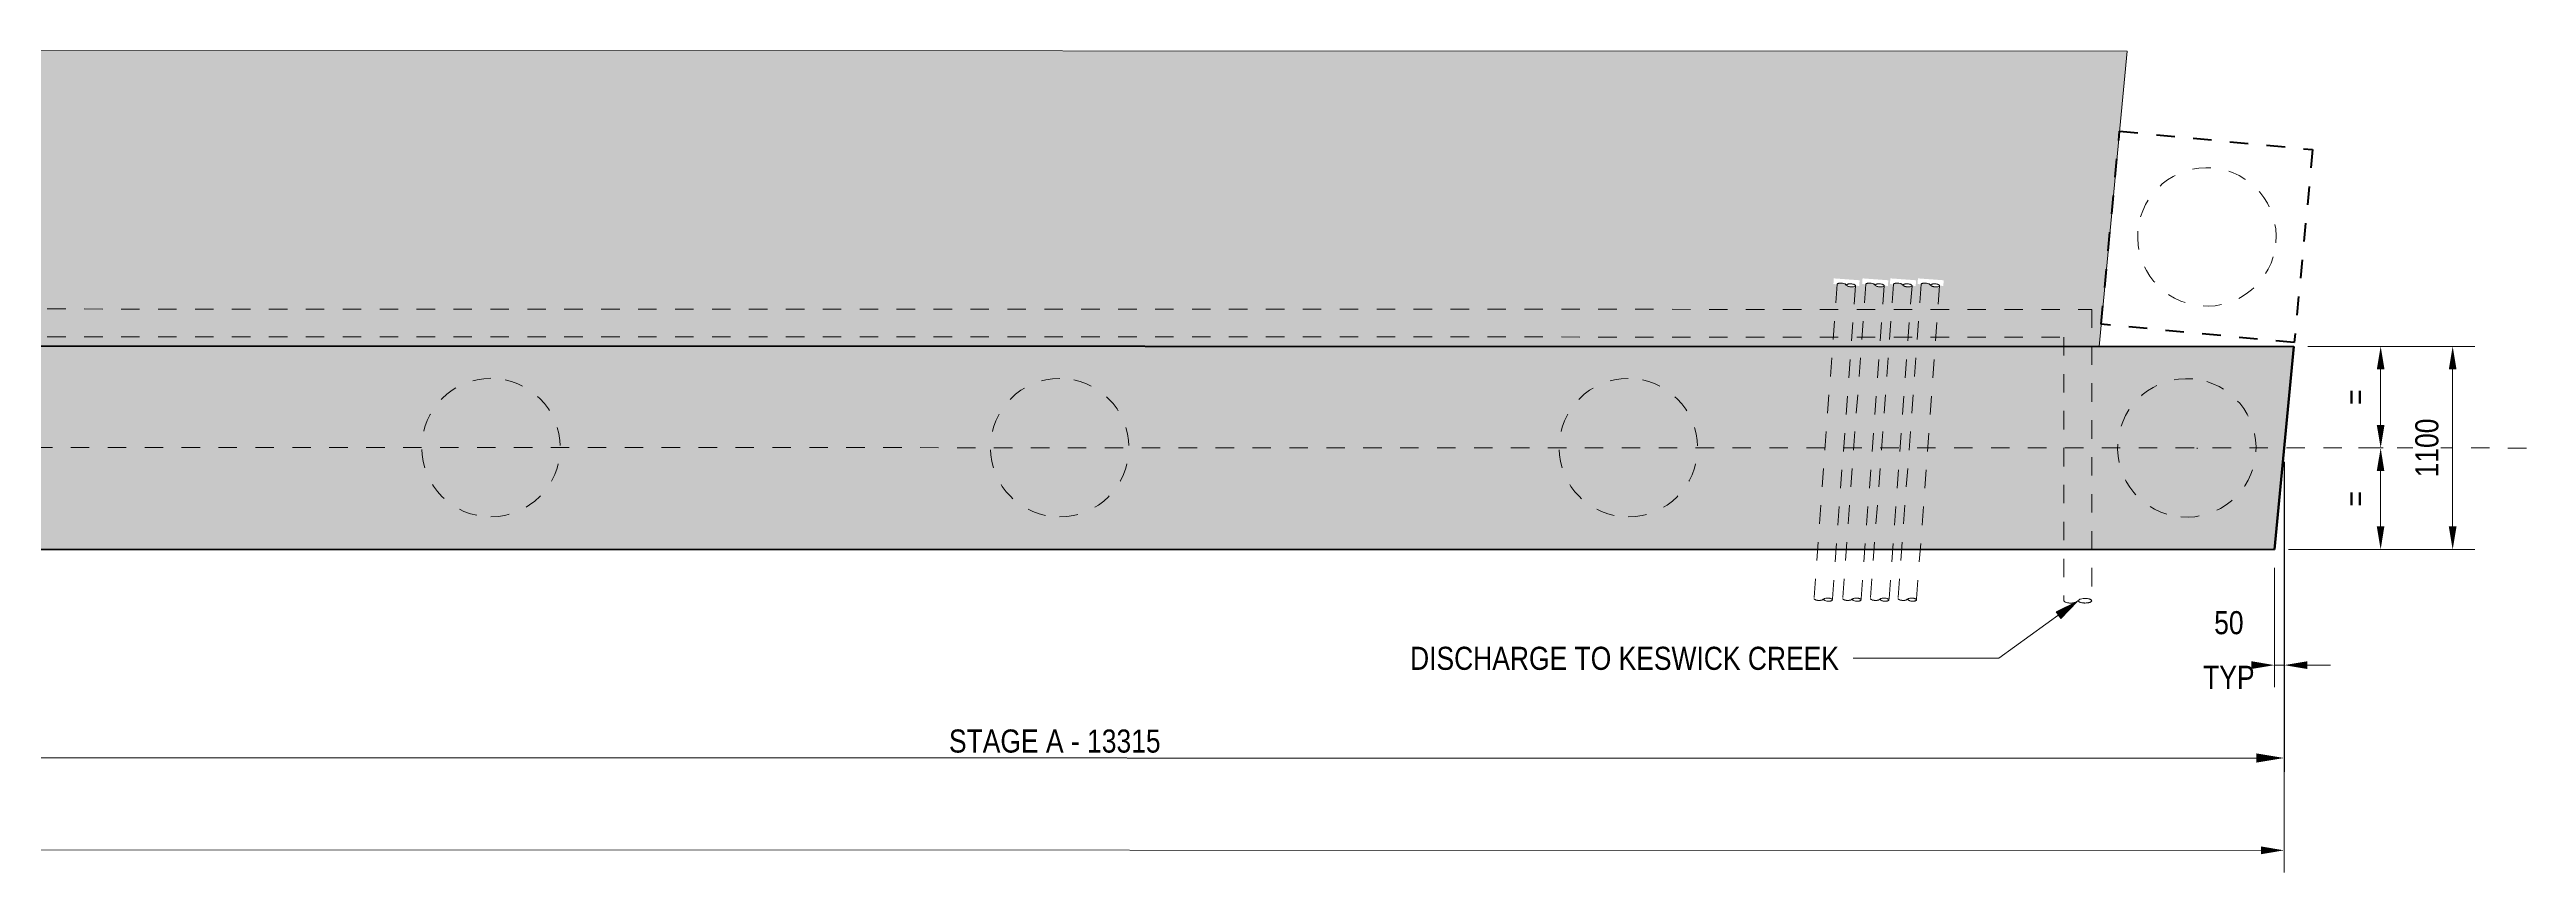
# Model space of a CAD drawing. Header units: metres. Extents: x 1652 to 1736, y -584 to 21.
# Drawn here: x 1677.59 to 1691, y -583.57 to -579.11 of the extents above; entities that cross this region are included whole.
import ezdxf

# ---------------------------------------------------------------- set-up
doc = ezdxf.new("R2010")
doc.units = ezdxf.units.M
doc.linetypes.add('JacobsDash', pattern=[0.0045, 0.003, -0.0015])
doc.linetypes.add('JacobsGridLine', pattern=[0.0145, 0.01, -0.001, 0.0025, -0.001])
doc.layers.get('Defpoints').update_dxf_attribs({"color": 41})
for name, color, linetype, lineweight in [('BRIDGE-ABUTMENT-CONC', 7, 'Continuous', 50), ('D-BDGE', 7, 'Continuous', 13), ('D-BDGE-FNDN-LINES-18-HID', 7, 'JacobsDash', 18), ('D-BDGE-FNDN-PILE-CAP', 7, 'Continuous', 50), ('D-BDGE-LINE', 7, 'Continuous', 9), ('D-ENHA-GEN-LINE-GRIDS', 7, 'Continuous', 9), ('D-ENHA-TEXT', 7, 'Continuous', 9), ('D-ENHA-TEXT-DIMS', 7, 'Continuous', 9)]:
    doc.layers.add(name, color=color, linetype=linetype, lineweight=lineweight)
doc.styles.add('Arial Narrow_1', font='ARIALN.TTF', dxfattribs={"height": 0.125})
doc.dimstyles.new('____ddd____', dxfattribs={"dimscale": 0.3048, "dimtxt": 0.127929, "dimasz": 0.492126, "dimexe": 0.246063, "dimexo": 0.164042, "dimgap": 0.082021, "dimtad": 1, "dimdec": 0, "dimlfac": 1000, "dimzin": 0, "dimdsep": 46, "dimtxsty": 'Arial Narrow_1', "dimsah": 1, "dimcen": 0.09, "dimaunit": 1, "dimadec": 4, "dimazin": 0, "dimtfac": 1, "dimtdec": 4, "dimtix": 1, "dimtmove": 0, "dimatfit": 3, "dimfxl": 1, "dimtvp": 1, "dimtolj": 1, "dimtzin": 0, "dimarcsym": 2})
doc.dimstyles.new('Dimension_Standard_O__mm_', dxfattribs={"dimscale": 0.3048, "dimtxt": 0.127929, "dimasz": 0.410105, "dimexe": 0.393701, "dimexo": 0.246063, "dimgap": 0.246063, "dimtad": 1, "dimdec": 0, "dimlfac": 1000, "dimzin": 0, "dimdsep": 46, "dimtxsty": 'Arial Narrow_1', "dimsah": 1, "dimcen": 0.09, "dimaunit": 1, "dimadec": 4, "dimazin": 0, "dimtfac": 1, "dimtdec": 4, "dimtix": 1, "dimtmove": 0, "dimatfit": 3, "dimfxl": 1, "dimtvp": 1, "dimtfill": 1, "dimtolj": 1, "dimtzin": 0, "dimlwd": 18, "dimlwe": 18, "dimarcsym": 2})
doc.dimstyles.new('Dimension_Standard_O__mm__1', dxfattribs={"dimscale": 0.3048, "dimtxt": 0.127929, "dimasz": 0.410105, "dimexe": 0.393701, "dimexo": 0.246063, "dimgap": 0.246063, "dimtad": 1, "dimdec": 0, "dimlfac": 1000, "dimzin": 0, "dimdsep": 46, "dimtxsty": 'Arial Narrow_1', "dimsah": 1, "dimcen": 0.09, "dimaunit": 1, "dimadec": 4, "dimazin": 0, "dimtfac": 1, "dimtdec": 4, "dimtix": 1, "dimtmove": 2, "dimatfit": 3, "dimfxl": 1, "dimtvp": 1, "dimtfill": 1, "dimtolj": 1, "dimtzin": 0, "dimlwd": 18, "dimlwe": 18, "dimarcsym": 2})

# ---------------------------------------------------------------- blocks, each defined once
blk = doc.blocks.new('01_SFO_FRP_Pile_CastInPlace_CS - CAST-IN-PLACE PILE - 0750-7668704-DRG-2871071 - ABUTMENT A CONCRETE PLAN')
at = {"layer": 'D-BDGE-FNDN-LINES-18-HID', "color": 253, "true_color": 0x9e9e9e}
for start, end in [(90, 270), (270, 90)]:
    blk.add_arc((0, 0), 0.375, start, end, dxfattribs=at)
blk = doc.blocks.new('SC_DET_BREAK LINE - Pipe Break-6257000-DRG-2871071 - ABUTMENT A CONCRETE PLAN')
at = {"layer": 'D-BDGE-LINE', "color": 143, "lineweight": 13, "true_color": 0x78aac8}
for p, q in [((0.08, 0.004), (0.075, 0)), ((0.075, 0), (0.08, 0.004)), ((0.075, 0), (0.07, -0.004)), ((0.075, 0), (0.07, -0.004)), ((0.08, -0.004), (0.075, 0)), ((0.075, 0), (0.08, -0.004))]:
    blk.add_line(p, q, dxfattribs=at)
for start_param, end_param in [(3.141593, 3.698598), (3.715761, 4.259865), (4.280714, 4.823537), (4.842744, 5.389403), (5.403571, 5.961804)]:
    blk.add_ellipse((0.036, 0), major_axis=(0.0357, 0), ratio=0.349427, start_param=start_param, end_param=end_param, dxfattribs=at)
for points, knots in [([(0.07, -0.004), (0.069, -0.005), (0.067, -0.006), (0.064, -0.008), (0.059, -0.009), (0.053, -0.011), (0.043, -0.013), (0.03, -0.013), (0.016, -0.011), (0.006, -0.007), (0.001, -0.003), (0, -0.001), (0, 0)], [0, 0, 0, 0, 0.0625, 0.125, 0.1875, 0.25, 0.375, 0.5, 0.625, 0.8125, 0.90625, 1, 1, 1, 1]), ([(0.15, 0), (0.15, 0.001), (0.149, 0.003), (0.146, 0.006), (0.142, 0.008), (0.136, 0.01), (0.128, 0.012), (0.12, 0.012), (0.112, 0.013), (0.101, 0.012), (0.091, 0.01), (0.084, 0.007), (0.081, 0.005), (0.08, 0.004)], [0.5, 0.5, 0.5, 0.5, 0.5416667, 0.5833333, 0.625, 0.6666667, 0.7083333, 0.75, 0.7916667, 0.8333333, 0.9166667, 0.9583333, 1, 1, 1, 1]), ([(0.15, 0), (0.15, -0.001), (0.15, -0.002), (0.148, -0.004), (0.145, -0.006), (0.142, -0.008), (0.137, -0.01), (0.13, -0.011), (0.116, -0.013), (0.099, -0.012), (0.086, -0.008), (0.082, -0.005), (0.08, -0.004)], [0, 0, 0, 0, 0.0625, 0.125, 0.1875, 0.25, 0.3125, 0.375, 0.5, 0.75, 0.875, 1, 1, 1, 1])]:
    blk.add_open_spline(points, degree=3, knots=knots, dxfattribs=at)
for points in [[(0.149, -0.003), (0.15, -0.002), (0.15, -0.001), (0.15, 0)], [(0.08, -0.004), (0.081, -0.005), (0.082, -0.006), (0.084, -0.006)], [(0.085, -0.007), (0.086, -0.008), (0.087, -0.008), (0.088, -0.009)], [(0.09, -0.009), (0.092, -0.01), (0.094, -0.01), (0.096, -0.011)], [(0.096, -0.011), (0.098, -0.011), (0.1, -0.012), (0.103, -0.012)], [(0.105, -0.012), (0.107, -0.012), (0.108, -0.012), (0.11, -0.012)], [(0.113, -0.012), (0.115, -0.013), (0.118, -0.012), (0.12, -0.012)], [(0.12, -0.012), (0.122, -0.012), (0.125, -0.012), (0.127, -0.012)], [(0.13, -0.011), (0.131, -0.011), (0.133, -0.011), (0.134, -0.01)], [(0.136, -0.01), (0.138, -0.009), (0.14, -0.009), (0.141, -0.008)], [(0.141, -0.008), (0.143, -0.007), (0.145, -0.007), (0.146, -0.006)], [(0.147, -0.005), (0.148, -0.005), (0.148, -0.004), (0.149, -0.003)]]:
    blk.add_open_spline(points, degree=3, dxfattribs=at)
blk = doc.blocks.new('SC_DET_BREAK LINE - Pipe Break-7456990-DRG-2871071 - ABUTMENT A CONCRETE PLAN')
at = {"layer": 'D-BDGE-LINE', "color": 143, "lineweight": 13, "true_color": 0x78aac8}
for p, q in [((0.046, 0.003), (0.05, 0)), ((0.05, 0), (0.046, 0.003)), ((0.05, 0), (0.054, 0.003)), ((0.05, 0), (0.054, 0.003)), ((0.05, 0), (0.054, -0.003)), ((0.05, 0), (0.054, -0.003))]:
    blk.add_line(p, q, dxfattribs=at)
for major_axis, start_param, end_param in [((-0.0238, 0), 5.578132, 6.283185), ((0.0238, 0), 1.731487, 2.436524), ((0.0238, 0), 1.026434, 1.731457), ((0.0238, 0), 0.321381, 1.026396)]:
    blk.add_ellipse((0.024, 0), major_axis=major_axis, ratio=0.349427, start_param=start_param, end_param=end_param, dxfattribs=at)
for points, knots in [([(0, 0), (0, 0), (0, 0.001), (0.001, 0.003), (0.003, 0.004), (0.006, 0.005), (0.009, 0.006), (0.013, 0.008), (0.023, 0.009), (0.034, 0.008), (0.043, 0.005), (0.046, 0.004), (0.046, 0.003)], [0, 0, 0, 0, 0.0625, 0.125, 0.1875, 0.25, 0.3125, 0.375, 0.5, 0.75, 0.875, 1, 1, 1, 1]), ([(0.054, 0.003), (0.054, 0.003), (0.055, 0.004), (0.057, 0.005), (0.06, 0.006), (0.065, 0.007), (0.072, 0.008), (0.08, 0.008), (0.089, 0.007), (0.096, 0.005), (0.099, 0.002), (0.1, 0.001), (0.1, 0)], [0, 0, 0, 0, 0.0625, 0.125, 0.1875, 0.25, 0.375, 0.5, 0.625, 0.8125, 0.90625, 1, 1, 1, 1]), ([(0.054, -0.003), (0.054, -0.003), (0.056, -0.004), (0.059, -0.006), (0.064, -0.007), (0.071, -0.008), (0.08, -0.009), (0.091, -0.007), (0.097, -0.004), (0.1, -0.002), (0.1, -0.001), (0.1, 0)], [0, 0, 0, 0, 0.0416667, 0.0833333, 0.125, 0.1666667, 0.25, 0.3333333, 0.4166667, 0.4583333, 0.5, 0.5, 0.5, 0.5])]:
    blk.add_open_spline(points, degree=3, knots=knots, dxfattribs=at)
for points in [[(0.056, 0.004), (0.055, 0.004), (0.054, 0.003), (0.054, 0.003)], [(0.059, 0.006), (0.058, 0.005), (0.057, 0.005), (0.056, 0.005)], [(0.064, 0.007), (0.062, 0.007), (0.061, 0.006), (0.06, 0.006)], [(0.073, 0.008), (0.072, 0.008), (0.071, 0.008), (0.07, 0.008)], [(0.089, 0.007), (0.088, 0.007), (0.087, 0.007), (0.086, 0.008)], [(0.094, 0.005), (0.093, 0.006), (0.092, 0.006), (0.091, 0.007)], [(0.097, 0.004), (0.096, 0.004), (0.095, 0.005), (0.094, 0.005)], [(0.099, 0.002), (0.099, 0.003), (0.098, 0.003), (0.098, 0.003)], [(0.1, 0), (0.1, 0.001), (0.1, 0.001), (0.099, 0.002)]]:
    blk.add_open_spline(points, degree=3, dxfattribs=at)
blk = doc.blocks.new('SC_DET_BREAK LINE - Pipe Break-V1-DRG-2871071 - ABUTMENT A CONCRETE PLAN')
at = {"layer": 'D-BDGE-LINE', "color": 143, "lineweight": 13, "true_color": 0x78aac8}
for p, q in [((0.046, 0.003), (0.05, 0)), ((0.05, 0), (0.046, 0.003)), ((0.05, 0), (0.054, 0.003)), ((0.05, 0), (0.054, 0.003)), ((0.05, 0), (0.054, -0.003)), ((0.05, 0), (0.054, -0.003))]:
    blk.add_line(p, q, dxfattribs=at)
for major_axis, start_param, end_param in [((-0.0238, 0), 5.578132, 6.283185), ((0.0238, 0), 1.731487, 2.436524), ((0.0238, 0), 1.026434, 1.72764), ((0.0238, 0), 0.321381, 1.026396)]:
    blk.add_ellipse((0.024, 0), major_axis=major_axis, ratio=0.349427, start_param=start_param, end_param=end_param, dxfattribs=at)
for points, knots in [([(0, 0), (0, 0), (0, 0.001), (0.001, 0.003), (0.003, 0.004), (0.006, 0.005), (0.009, 0.006), (0.013, 0.008), (0.023, 0.009), (0.034, 0.008), (0.043, 0.005), (0.046, 0.004), (0.046, 0.003)], [0, 0, 0, 0, 0.0625, 0.125, 0.1875, 0.25, 0.3125, 0.375, 0.5, 0.75, 0.875, 1, 1, 1, 1]), ([(0.054, 0.003), (0.054, 0.003), (0.055, 0.004), (0.057, 0.005), (0.06, 0.006), (0.065, 0.007), (0.072, 0.008), (0.08, 0.008), (0.089, 0.007), (0.096, 0.005), (0.099, 0.002), (0.1, 0.001), (0.1, 0)], [0, 0, 0, 0, 0.0625, 0.125, 0.1875, 0.25, 0.375, 0.5, 0.625, 0.8125, 0.90625, 1, 1, 1, 1]), ([(0.054, -0.003), (0.054, -0.003), (0.056, -0.004), (0.059, -0.006), (0.064, -0.007), (0.071, -0.008), (0.08, -0.009), (0.091, -0.007), (0.097, -0.004), (0.1, -0.002), (0.1, -0.001), (0.1, 0)], [0, 0, 0, 0, 0.0416667, 0.0833333, 0.125, 0.1666667, 0.25, 0.3333333, 0.4166667, 0.4583333, 0.5, 0.5, 0.5, 0.5])]:
    blk.add_open_spline(points, degree=3, knots=knots, dxfattribs=at)
for points in [[(0.056, 0.004), (0.055, 0.004), (0.054, 0.003), (0.054, 0.003)], [(0.059, 0.006), (0.058, 0.005), (0.057, 0.005), (0.056, 0.005)], [(0.064, 0.007), (0.062, 0.007), (0.061, 0.006), (0.06, 0.006)], [(0.073, 0.008), (0.072, 0.008), (0.071, 0.008), (0.07, 0.008)], [(0.089, 0.007), (0.088, 0.007), (0.087, 0.007), (0.086, 0.008)], [(0.094, 0.005), (0.093, 0.006), (0.092, 0.006), (0.091, 0.007)], [(0.097, 0.004), (0.096, 0.004), (0.095, 0.005), (0.094, 0.005)], [(0.099, 0.002), (0.099, 0.003), (0.098, 0.003), (0.098, 0.003)], [(0.1, 0), (0.1, 0.001), (0.1, 0.001), (0.099, 0.002)]]:
    blk.add_open_spline(points, degree=3, dxfattribs=at)
blk = doc.blocks.new('SC_DET_BREAK LINE - Pipe Break-V2-DRG-2871071 - ABUTMENT A CONCRETE PLAN')
at = {"layer": 'D-BDGE-LINE', "color": 143, "lineweight": 13, "true_color": 0x78aac8}
for p, q in [((0.046, 0.003), (0.05, 0)), ((0.05, 0), (0.046, 0.003)), ((0.05, 0), (0.054, 0.003)), ((0.05, 0), (0.054, 0.003)), ((0.05, 0), (0.054, -0.003)), ((0.05, 0), (0.054, -0.003))]:
    blk.add_line(p, q, dxfattribs=at)
for major_axis, start_param, end_param in [((-0.0238, 0), 5.578132, 6.283185), ((0.0238, 0), 1.731487, 2.436524), ((0.0238, 0), 1.026434, 1.721028), ((0.0238, 0), 0.321381, 1.026396)]:
    blk.add_ellipse((0.024, 0), major_axis=major_axis, ratio=0.349427, start_param=start_param, end_param=end_param, dxfattribs=at)
for points, knots in [([(0, 0), (0, 0), (0, 0.001), (0.001, 0.003), (0.003, 0.004), (0.006, 0.005), (0.009, 0.006), (0.013, 0.008), (0.023, 0.009), (0.034, 0.008), (0.043, 0.005), (0.046, 0.004), (0.046, 0.003)], [0, 0, 0, 0, 0.0625, 0.125, 0.1875, 0.25, 0.3125, 0.375, 0.5, 0.75, 0.875, 1, 1, 1, 1]), ([(0.054, 0.003), (0.054, 0.003), (0.055, 0.004), (0.057, 0.005), (0.06, 0.006), (0.065, 0.007), (0.072, 0.008), (0.08, 0.008), (0.089, 0.007), (0.096, 0.005), (0.099, 0.002), (0.1, 0.001), (0.1, 0)], [0, 0, 0, 0, 0.0625, 0.125, 0.1875, 0.25, 0.375, 0.5, 0.625, 0.8125, 0.90625, 1, 1, 1, 1]), ([(0.054, -0.003), (0.054, -0.003), (0.056, -0.004), (0.059, -0.006), (0.064, -0.007), (0.071, -0.008), (0.08, -0.009), (0.091, -0.007), (0.097, -0.004), (0.1, -0.002), (0.1, -0.001), (0.1, 0)], [0, 0, 0, 0, 0.0416667, 0.0833333, 0.125, 0.1666667, 0.25, 0.3333333, 0.4166667, 0.4583333, 0.5, 0.5, 0.5, 0.5])]:
    blk.add_open_spline(points, degree=3, knots=knots, dxfattribs=at)
for points in [[(0.056, 0.004), (0.055, 0.004), (0.054, 0.003), (0.054, 0.003)], [(0.059, 0.006), (0.058, 0.005), (0.057, 0.005), (0.056, 0.005)], [(0.064, 0.007), (0.062, 0.007), (0.061, 0.006), (0.06, 0.006)], [(0.073, 0.008), (0.072, 0.008), (0.071, 0.008), (0.07, 0.008)], [(0.089, 0.007), (0.088, 0.007), (0.087, 0.007), (0.086, 0.008)], [(0.094, 0.005), (0.093, 0.006), (0.092, 0.006), (0.091, 0.007)], [(0.097, 0.004), (0.096, 0.004), (0.095, 0.005), (0.094, 0.005)], [(0.099, 0.002), (0.099, 0.003), (0.098, 0.003), (0.098, 0.003)], [(0.1, 0), (0.1, 0.001), (0.1, 0.001), (0.099, 0.002)]]:
    blk.add_open_spline(points, degree=3, dxfattribs=at)
blk = doc.blocks.new('SC_DET_BREAK LINE - Pipe Break-7457296-DRG-2871071 - ABUTMENT A CONCRETE PLAN')
at = {"layer": 'D-BDGE-LINE', "color": 143, "lineweight": 13, "true_color": 0x78aac8}
for p, q in [((0.054, 0.003), (0.05, 0)), ((0.05, 0), (0.054, 0.003)), ((0.05, 0), (0.046, -0.003)), ((0.05, 0), (0.046, -0.003)), ((0.054, -0.003), (0.05, 0)), ((0.05, 0), (0.054, -0.003))]:
    blk.add_line(p, q, dxfattribs=at)
for start_param, end_param in [(3.141593, 4.551665), (4.551698, 5.256728), (5.256751, 5.961804)]:
    blk.add_ellipse((0.024, 0), major_axis=(0.0238, 0), ratio=0.349427, start_param=start_param, end_param=end_param, dxfattribs=at)
for points, knots in [([(0.046, -0.003), (0.046, -0.003), (0.045, -0.004), (0.043, -0.005), (0.04, -0.006), (0.035, -0.007), (0.028, -0.008), (0.02, -0.008), (0.011, -0.007), (0.004, -0.005), (0.001, -0.002), (0, -0.001), (0, 0)], [0, 0, 0, 0, 0.0625, 0.125, 0.1875, 0.25, 0.375, 0.5, 0.625, 0.8125, 0.90625, 1, 1, 1, 1]), ([(0.1, 0), (0.1, 0.001), (0.1, 0.002), (0.098, 0.004), (0.094, 0.005), (0.09, 0.007), (0.085, 0.008), (0.08, 0.008), (0.074, 0.008), (0.067, 0.008), (0.06, 0.006), (0.056, 0.004), (0.054, 0.003), (0.054, 0.003)], [0.5, 0.5, 0.5, 0.5, 0.5416667, 0.5833333, 0.625, 0.6666667, 0.7083333, 0.75, 0.7916667, 0.8333333, 0.9166667, 0.9583333, 1, 1, 1, 1]), ([(0.1, 0), (0.1, 0), (0.1, -0.001), (0.099, -0.003), (0.097, -0.004), (0.094, -0.005), (0.091, -0.006), (0.087, -0.008), (0.077, -0.009), (0.066, -0.008), (0.057, -0.005), (0.054, -0.004), (0.054, -0.003)], [0, 0, 0, 0, 0.0625, 0.125, 0.1875, 0.25, 0.3125, 0.375, 0.5, 0.75, 0.875, 1, 1, 1, 1])]:
    blk.add_open_spline(points, degree=3, knots=knots, dxfattribs=at)
for points in [[(0.099, -0.002), (0.1, -0.001), (0.1, -0.001), (0.1, 0)], [(0.054, -0.003), (0.054, -0.003), (0.055, -0.004), (0.056, -0.004)], [(0.057, -0.005), (0.057, -0.005), (0.058, -0.005), (0.059, -0.006)], [(0.06, -0.006), (0.061, -0.006), (0.062, -0.007), (0.064, -0.007)], [(0.07, -0.008), (0.071, -0.008), (0.072, -0.008), (0.073, -0.008)], [(0.086, -0.008), (0.087, -0.007), (0.088, -0.007), (0.089, -0.007)], [(0.091, -0.007), (0.092, -0.006), (0.093, -0.006), (0.094, -0.005)], [(0.094, -0.005), (0.095, -0.005), (0.096, -0.004), (0.097, -0.004)], [(0.098, -0.003), (0.098, -0.003), (0.099, -0.003), (0.099, -0.002)]]:
    blk.add_open_spline(points, degree=3, dxfattribs=at)
blk = doc.blocks.new('SC_DET_BREAK LINE - Pipe Break-V3-DRG-2871071 - ABUTMENT A CONCRETE PLAN')
at = {"layer": 'D-BDGE-LINE', "color": 143, "lineweight": 13, "true_color": 0x78aac8}
for p, q in [((0.054, 0.003), (0.05, 0)), ((0.05, 0), (0.054, 0.003)), ((0.05, 0), (0.046, -0.003)), ((0.05, 0), (0.046, -0.003)), ((0.054, -0.003), (0.05, 0)), ((0.05, 0), (0.054, -0.003))]:
    blk.add_line(p, q, dxfattribs=at)
for start_param, end_param in [(3.141593, 4.551665), (4.551698, 5.256728), (5.256751, 5.961804)]:
    blk.add_ellipse((0.024, 0), major_axis=(0.0238, 0), ratio=0.349427, start_param=start_param, end_param=end_param, dxfattribs=at)
for points, knots in [([(0.046, -0.003), (0.046, -0.003), (0.045, -0.004), (0.043, -0.005), (0.04, -0.006), (0.035, -0.007), (0.028, -0.008), (0.02, -0.008), (0.011, -0.007), (0.004, -0.005), (0.001, -0.002), (0, -0.001), (0, 0)], [0, 0, 0, 0, 0.0625, 0.125, 0.1875, 0.25, 0.375, 0.5, 0.625, 0.8125, 0.90625, 1, 1, 1, 1]), ([(0.1, 0), (0.1, 0.001), (0.1, 0.002), (0.098, 0.004), (0.094, 0.005), (0.09, 0.007), (0.085, 0.008), (0.08, 0.008), (0.074, 0.008), (0.067, 0.008), (0.06, 0.006), (0.056, 0.004), (0.054, 0.003), (0.054, 0.003)], [0.5, 0.5, 0.5, 0.5, 0.5416667, 0.5833333, 0.625, 0.6666667, 0.7083333, 0.75, 0.7916667, 0.8333333, 0.9166667, 0.9583333, 1, 1, 1, 1]), ([(0.1, 0), (0.1, 0), (0.1, -0.001), (0.099, -0.003), (0.097, -0.004), (0.094, -0.005), (0.091, -0.006), (0.087, -0.008), (0.077, -0.009), (0.066, -0.008), (0.057, -0.005), (0.054, -0.004), (0.054, -0.003)], [0, 0, 0, 0, 0.0625, 0.125, 0.1875, 0.25, 0.3125, 0.375, 0.5, 0.75, 0.875, 1, 1, 1, 1])]:
    blk.add_open_spline(points, degree=3, knots=knots, dxfattribs=at)
for points in [[(0.099, -0.002), (0.1, -0.001), (0.1, -0.001), (0.1, 0)], [(0.054, -0.003), (0.054, -0.003), (0.055, -0.004), (0.056, -0.004)], [(0.057, -0.005), (0.057, -0.005), (0.058, -0.005), (0.059, -0.006)], [(0.06, -0.006), (0.061, -0.006), (0.062, -0.007), (0.064, -0.007)], [(0.07, -0.008), (0.071, -0.008), (0.072, -0.008), (0.073, -0.008)], [(0.086, -0.008), (0.087, -0.007), (0.088, -0.007), (0.089, -0.007)], [(0.091, -0.007), (0.092, -0.006), (0.093, -0.006), (0.094, -0.005)], [(0.094, -0.005), (0.095, -0.005), (0.096, -0.004), (0.097, -0.004)], [(0.098, -0.003), (0.098, -0.003), (0.099, -0.003), (0.099, -0.002)]]:
    blk.add_open_spline(points, degree=3, dxfattribs=at)
blk = doc.blocks.new('DIMBLOCK1-DRG-2871071 - ABUTMENT A CONCRETE PLAN')
at = {"layer": 'D-ENHA-TEXT-DIMS', "color": 0, "lineweight": 18, "transparency": 16777216}
for p, q in [((1689.82, -580.719), (1690.725, -580.719)), ((1690.605, -581.694), (1690.605, -580.844)), ((1689.715, -581.819), (1690.725, -581.819))]:
    blk.add_line(p, q, dxfattribs=at)
at = {"layer": 'D-ENHA-TEXT-DIMS', "color": 0, "transparency": 16777216}
for points in [[(1690.584, -580.844), (1690.626, -580.844), (1690.605, -580.719)], [(1690.584, -581.694), (1690.626, -581.694), (1690.605, -581.819)]]:
    blk.add_solid(points, dxfattribs=at)
at = {"layer": 'Defpoints', "color": 0, "transparency": 16777216}
for p in [(1689.745, -580.719), (1690.605, -580.719), (1689.64, -581.819)]:
    blk.add_point(p, dxfattribs=at)
at = {"layer": 'D-ENHA-TEXT-DIMS', "color": 0, "lineweight": 18, "transparency": 16777216, "insert": (1690.466, -581.269), "char_height": 0.125, "width": 0.38013, "attachment_point": 5, "rotation": 89.9879, "style": 'Arial Narrow_1', "bg_fill": 3, "box_fill_scale": 1.1, "bg_fill_color": 256, "bg_fill_true_color": 13158600, "bg_fill_transparency": 0}
blk.add_mtext('\\A1;1100', dxfattribs=at)
blk = doc.blocks.new('DIMBLOCK4-DRG-2871071 - ABUTMENT A CONCRETE PLAN')
at = {"layer": 'D-ENHA-TEXT-DIMS', "color": 0, "lineweight": 18, "transparency": 16777216}
for p, q in [((1689.82, -580.719), (1690.335, -580.719)), ((1690.215, -580.844), (1690.215, -581.144)), ((1690.228, -581.269), (1690.095, -581.269))]:
    blk.add_line(p, q, dxfattribs=at)
at = {"layer": 'D-ENHA-TEXT-DIMS', "color": 0, "transparency": 16777216}
for points in [[(1690.194, -580.844), (1690.236, -580.844), (1690.215, -580.719)], [(1690.194, -581.144), (1690.236, -581.144), (1690.215, -581.269)]]:
    blk.add_solid(points, dxfattribs=at)
at = {"layer": 'Defpoints', "color": 0, "transparency": 16777216}
for p in [(1689.745, -580.719), (1690.215, -581.269), (1690.303, -581.269)]:
    blk.add_point(p, dxfattribs=at)
at = {"layer": 'D-ENHA-TEXT-DIMS', "color": 0, "lineweight": 18, "transparency": 16777216, "insert": (1690.077, -580.994), "char_height": 0.125, "width": 0.09991, "attachment_point": 5, "rotation": 89.9879, "style": 'Arial Narrow_1', "bg_fill": 3, "box_fill_scale": 1.1, "bg_fill_color": 256, "bg_fill_true_color": 13158600, "bg_fill_transparency": 0}
blk.add_mtext('\\A1;=', dxfattribs=at)
blk = doc.blocks.new('DIMBLOCK5-DRG-2871071 - ABUTMENT A CONCRETE PLAN')
at = {"layer": 'D-ENHA-TEXT-DIMS', "color": 0, "lineweight": 18, "transparency": 16777216}
for p, q in [((1690.228, -581.269), (1690.095, -581.269)), ((1690.215, -581.394), (1690.215, -581.694)), ((1689.715, -581.819), (1690.335, -581.819))]:
    blk.add_line(p, q, dxfattribs=at)
at = {"layer": 'D-ENHA-TEXT-DIMS', "color": 0, "transparency": 16777216}
for points in [[(1690.194, -581.394), (1690.235, -581.394), (1690.215, -581.269)], [(1690.194, -581.694), (1690.235, -581.694), (1690.215, -581.819)]]:
    blk.add_solid(points, dxfattribs=at)
at = {"layer": 'Defpoints', "color": 0, "transparency": 16777216}
for p in [(1690.303, -581.269), (1689.64, -581.819), (1690.215, -581.819)]:
    blk.add_point(p, dxfattribs=at)
at = {"layer": 'D-ENHA-TEXT-DIMS', "color": 0, "lineweight": 18, "transparency": 16777216, "insert": (1690.077, -581.544), "char_height": 0.125, "width": 0.09991, "attachment_point": 5, "rotation": 89.9879, "style": 'Arial Narrow_1', "bg_fill": 3, "box_fill_scale": 1.1, "bg_fill_color": 256, "bg_fill_true_color": 13158600, "bg_fill_transparency": 0}
blk.add_mtext('\\A1;=', dxfattribs=at)
blk = doc.blocks.new('DIMBLOCK6-DRG-2871071 - ABUTMENT A CONCRETE PLAN')
at = {"layer": 'D-ENHA-TEXT-DIMS', "color": 0, "lineweight": -2, "transparency": 16777216}
for p, q in [((1689.693, -581.344), (1689.692, -583.023)), ((1676.376, -581.866), (1676.376, -583.02)), ((1676.526, -582.945), (1689.542, -582.948))]:
    blk.add_line(p, q, dxfattribs=at)
at = {"layer": 'D-ENHA-TEXT-DIMS', "color": 0, "transparency": 16777216}
for points in [[(1676.526, -582.92), (1676.526, -582.97), (1676.376, -582.945)], [(1689.542, -582.923), (1689.542, -582.973), (1689.692, -582.948)]]:
    blk.add_solid(points, dxfattribs=at)
at = {"layer": 'Defpoints', "color": 0, "transparency": 16777216}
for p in [(1689.693, -581.294), (1676.376, -581.816), (1689.692, -582.948)]:
    blk.add_point(p, dxfattribs=at)
at = {"layer": 'D-ENHA-TEXT-DIMS', "color": 0, "transparency": 16777216, "insert": (1683.034, -582.857), "char_height": 0.125, "width": 1.37432, "attachment_point": 5, "rotation": 359.9879, "style": 'Arial Narrow_1'}
blk.add_mtext('\\A1;STAGE A - 13315', dxfattribs=at)
blk = doc.blocks.new('DIMBLOCK8-DRG-2871071 - ABUTMENT A CONCRETE PLAN')
at = {"layer": 'D-ENHA-TEXT-DIMS', "color": 0, "lineweight": 18, "transparency": 16777216}
for p, q in [((1689.693, -581.344), (1689.692, -583.568)), ((1653.985, -581.886), (1653.984, -583.56)), ((1689.567, -583.448), (1654.109, -583.44))]:
    blk.add_line(p, q, dxfattribs=at)
at = {"layer": 'D-ENHA-TEXT-DIMS', "color": 0, "transparency": 16777216}
for points in [[(1654.109, -583.419), (1654.109, -583.461), (1653.984, -583.44)], [(1689.567, -583.427), (1689.567, -583.469), (1689.692, -583.448)]]:
    blk.add_solid(points, dxfattribs=at)
at = {"layer": 'Defpoints', "color": 0, "transparency": 16777216}
for p in [(1689.693, -581.269), (1653.985, -581.811), (1653.984, -583.44)]:
    blk.add_point(p, dxfattribs=at)
at = {"layer": 'D-ENHA-TEXT-DIMS', "color": 0, "lineweight": 18, "transparency": 16777216, "insert": (1671.838, -583.295), "char_height": 0.125, "width": 0.47516, "attachment_point": 5, "rotation": 359.9879, "style": 'Arial Narrow_1', "bg_fill": 3, "box_fill_scale": 1.1, "bg_fill_color": 256, "bg_fill_true_color": 13158600, "bg_fill_transparency": 0}
blk.add_mtext('\\A1;35705\u200e', dxfattribs=at)
blk = doc.blocks.new('DIMBLOCK9-DRG-2871071 - ABUTMENT A CONCRETE PLAN')
at = {"layer": 'D-ENHA-TEXT-DIMS', "color": 0, "lineweight": 18, "transparency": 16777216}
for p, q in [((1689.693, -581.369), (1689.693, -582.565)), ((1689.64, -581.919), (1689.64, -582.565)), ((1689.515, -582.445), (1689.39, -582.445)), ((1689.693, -582.445), (1689.64, -582.445)), ((1689.818, -582.445), (1689.943, -582.445))]:
    blk.add_line(p, q, dxfattribs=at)
at = {"layer": 'D-ENHA-TEXT-DIMS', "color": 0, "transparency": 16777216}
blk.add_solid([(1689.818, -582.424), (1689.818, -582.466), (1689.693, -582.445)], dxfattribs=at)
at = {"layer": 'Defpoints', "color": 0, "transparency": 16777216}
for p in [(1689.693, -581.294), (1689.64, -581.844), (1689.64, -582.445)]:
    blk.add_point(p, dxfattribs=at)
at = {"layer": 'D-ENHA-TEXT-DIMS', "color": 0, "lineweight": 18, "transparency": 16777216, "insert": (1689.393, -582.216), "char_height": 0.125, "width": 0.33383, "attachment_point": 5, "line_spacing_factor": 0.974696, "style": 'Arial Narrow_1', "bg_fill": 3, "box_fill_scale": 1.1, "bg_fill_color": 256, "bg_fill_true_color": 13158600, "bg_fill_transparency": 0}
blk.add_mtext('\\A1;50\u200e', dxfattribs=at)
at = {"layer": 'D-ENHA-TEXT-DIMS', "color": 0, "lineweight": 18, "transparency": 16777216, "insert": (1689.393, -582.511), "char_height": 0.125, "width": 0.33383, "attachment_point": 5, "style": 'Arial Narrow_1', "bg_fill": 3, "box_fill_scale": 1.1, "bg_fill_color": 256, "bg_fill_true_color": 13158600, "bg_fill_transparency": 0}
blk.add_mtext('\\A1;TYP', dxfattribs=at)
at = {"layer": 'D-ENHA-TEXT-DIMS', "color": 0, "transparency": 16777216}
blk.add_solid([(1689.515, -582.424), (1689.515, -582.466), (1689.64, -582.445)], dxfattribs=at)

msp = doc.modelspace()

# ---------------------------------------------------------------- hatches: boundary and pattern name
at = {"layer": 'BRIDGE-ABUTMENT-CONC', "lineweight": 5, "true_color": 0xc0c0c0}
msp.add_hatch(color=9, dxfattribs=at).paths.add_polyline_path([(1689.6404, -581.8189), (1689.7451, -580.7189), (1676.3774, -580.7161), (1676.3774, -580.7273), (1676.4615, -580.7273), (1676.4615, -581.8065), (1676.3772, -581.8065), (1676.3774, -581.8161), (1688.5916, -581.8187), (1689.509, -581.8188)])
at = {"layer": 'BRIDGE-ABUTMENT-CONC', "true_color": 0xc0c0c0}
msp.add_hatch(color=9, dxfattribs=at).paths.add_polyline_path([(1689.6404, -581.8189), (1689.6405, -581.8189), (1689.6882, -581.3161)])
at = {"layer": 'D-BDGE-LINE'}
h = msp.add_hatch(dxfattribs=at)
h.set_pattern_fill('FP_1', color=256, style=0, pattern_type=2)
h.set_pattern_definition([(0, (1254.508, -2313.648), (0.15875, 0.15875), [0.15875, -0.15875])])
h.paths.add_polyline_path([(1688.6902, -580.7187), (1688.8426, -579.1195), (1653.9853, -579.1113), (1653.9853, -580.7113), (1678.4996, -580.7165), (1688.6902, -580.7187)])
h.paths.add_polyline_path([(1687.8058, -580.3969), (1687.7947, -580.3958), (1687.7854, -580.3931), (1687.7802, -580.3897), (1687.7693, -580.3807), (1687.7631, -580.3784), (1687.7555, -580.3767), (1687.7471, -580.3761), (1687.7375, -580.3767), (1687.7326, -580.3778), (1687.7283, -580.3801), (1687.7271, -580.3814), (1687.7266, -580.3828), (1687.7066, -580.3813), (1687.7089, -580.3506), (1687.8485, -580.3608), (1687.8463, -580.3916), (1687.8263, -580.3901), (1687.8255, -580.392), (1687.8235, -580.3937), (1687.8171, -580.3959), (1687.8123, -580.3966), (1687.807, -580.3968)])
h.paths.add_polyline_path([(1687.6562, -580.3969), (1687.6452, -580.3958), (1687.6359, -580.3931), (1687.6307, -580.3897), (1687.6197, -580.3807), (1687.6136, -580.3784), (1687.6059, -580.3767), (1687.5976, -580.3761), (1687.588, -580.3767), (1687.5831, -580.3778), (1687.5787, -580.3801), (1687.5775, -580.3814), (1687.577, -580.3828), (1687.5571, -580.3813), (1687.5594, -580.3506), (1687.699, -580.3608), (1687.6967, -580.3916), (1687.6768, -580.3901), (1687.676, -580.392), (1687.6739, -580.3937), (1687.6675, -580.3959), (1687.6627, -580.3966), (1687.6574, -580.3968)])
h.paths.add_polyline_path([(1687.5057, -580.3969), (1687.4947, -580.3958), (1687.4854, -580.3931), (1687.4802, -580.3897), (1687.4692, -580.3807), (1687.4631, -580.3784), (1687.4554, -580.3767), (1687.4448, -580.3761), (1687.4375, -580.3767), (1687.4326, -580.3778), (1687.4282, -580.3801), (1687.427, -580.3814), (1687.4265, -580.3828), (1687.4066, -580.3813), (1687.4089, -580.3506), (1687.5485, -580.3608), (1687.5462, -580.3916), (1687.5263, -580.3901), (1687.5255, -580.392), (1687.5234, -580.3937), (1687.517, -580.3959), (1687.5122, -580.3966), (1687.5069, -580.3968)])
h.paths.add_polyline_path([(1687.3503, -580.3969), (1687.3393, -580.3958), (1687.3299, -580.3931), (1687.3247, -580.3897), (1687.3138, -580.3807), (1687.3076, -580.3784), (1687.3, -580.3767), (1687.2916, -580.3761), (1687.282, -580.3767), (1687.2771, -580.3778), (1687.2728, -580.3801), (1687.2716, -580.3814), (1687.2711, -580.3828), (1687.2511, -580.3813), (1687.2534, -580.3506), (1687.393, -580.3608), (1687.3908, -580.3916), (1687.3708, -580.3901), (1687.37, -580.392), (1687.368, -580.3937), (1687.3616, -580.3959), (1687.3568, -580.3966), (1687.3515, -580.3968)])
at = {"layer": 'D-ENHA-TEXT'}
msp.add_hatch(color=256, dxfattribs=at).paths.add_polyline_path([(1688.5721, -582.1009), (1688.4579, -582.1562), (1688.4837, -582.192)])

# ---------------------------------------------------------------- linework, layer by layer
at = {"layer": 'BRIDGE-ABUTMENT-CONC', "lineweight": 40}
for p, q in [((1676.3784, -580.7161), (1689.7451, -580.7189)), ((1689.7451, -580.7189), (1689.6404, -581.8189)), ((1689.6405, -581.8189), (1689.7453, -580.7189)), ((1689.7453, -580.7189), (1689.7451, -580.7189)), ((1676.3772, -581.8161), (1689.6404, -581.8189)), ((1689.6404, -581.8189), (1689.6405, -581.8189))]:
    msp.add_line(p, q, dxfattribs=at)
at = {"layer": 'D-BDGE', "lineweight": 18}
for p, q in [((1688.8426, -579.1195), (1653.9853, -579.1113)), ((1688.6902, -580.7195), (1688.8426, -579.1195))]:
    msp.add_line(p, q, dxfattribs=at)
at = {"layer": 'D-BDGE', "color": 143, "linetype": 'JacobsDash', "lineweight": 18, "true_color": 0x78aac8}
for p, q in [((1687.2711, -580.3828), (1687.146, -582.0847)), ((1687.3708, -580.3901), (1687.2457, -582.092)), ((1687.4265, -580.3828), (1687.3014, -582.0847)), ((1687.5263, -580.3901), (1687.4012, -582.092)), ((1687.577, -580.3828), (1687.4519, -582.0847)), ((1687.6768, -580.3901), (1687.5517, -582.092)), ((1687.7266, -580.3828), (1687.6015, -582.0847)), ((1687.8263, -580.3901), (1687.7012, -582.092)), ((1676.3775, -580.5161), (1688.6499, -580.5187)), ((1688.6499, -580.5187), (1688.6499, -582.0964)), ((1676.3775, -580.6661), (1688.4999, -580.6686)), ((1688.4999, -580.6686), (1688.4999, -582.0964))]:
    msp.add_line(p, q, dxfattribs=at)
at = {"layer": 'D-BDGE', "linetype": 'JacobsDash', "lineweight": 18}
msp.add_line((1689.2204, -581.2688), (1689.2204, -581.2738), dxfattribs=at)
at = {"layer": 'D-BDGE-FNDN-LINES-18-HID', "color": 253, "true_color": 0x9e9e9e}
for start, end in [(355.1322, 175.1322), (175.1322, 355.1322)]:
    msp.add_arc((1689.2741, -580.1261), 0.375, start, end, dxfattribs=at)
at = {"layer": 'D-BDGE-FNDN-PILE-CAP', "color": 253, "linetype": 'JacobsDash', "true_color": 0x9e9e9e}
for p, q in [((1688.7017, -580.5989), (1688.8012, -579.5537)), ((1688.8012, -579.5537), (1689.8465, -579.6532)), ((1689.8465, -579.6532), (1689.7469, -580.6985)), ((1689.7469, -580.6985), (1688.7017, -580.5989))]:
    msp.add_line(p, q, dxfattribs=at)
at = {"layer": 'D-ENHA-GEN-LINE-GRIDS', "linetype": 'JacobsGridLine', "lineweight": 18}
msp.add_line((1691.0047, -581.2692), (1651.9524, -581.2609), dxfattribs=at)
at = {"layer": 'D-ENHA-TEXT'}
for p, q in [((1688.5721, -582.1009), (1688.147, -582.4081)), ((1688.5721, -582.1009), (1688.4579, -582.1562)), ((1688.4579, -582.1562), (1688.4837, -582.192)), ((1688.4837, -582.192), (1688.5721, -582.1009)), ((1687.3976, -582.4081), (1687.3583, -582.4081)), ((1688.147, -582.4081), (1687.3976, -582.4081))]:
    msp.add_line(p, q, dxfattribs=at)

# ---------------------------------------------------------------- block references
at = {"layer": 'D-BDGE-FNDN-LINES-18-HID', "color": 253, "true_color": 0x9e9e9e}
for p, rotation in [((1689.1651, -581.2688), 175.1322000000003), ((1679.9802, -581.2668), 179.9878831926534), ((1683.0604, -581.2675), 179.9878831926534), ((1686.1402, -581.2676), 179.9878831926534)]:
    msp.add_blockref('01_SFO_FRP_Pile_CastInPlace_CS - CAST-IN-PLACE PILE - 0750-7668704-DRG-2871071 - ABUTMENT A CONCRETE PLAN', p, dxfattribs=dict(at, rotation=rotation))
at = {"layer": 'D-BDGE-LINE', "color": 143, "true_color": 0x78aac8}
for name, p, rotation in [('SC_DET_BREAK LINE - Pipe Break-V2-DRG-2871071 - ABUTMENT A CONCRETE PLAN', (1687.2711, -580.3828), 355.7954633985429), ('SC_DET_BREAK LINE - Pipe Break-7456990-DRG-2871071 - ABUTMENT A CONCRETE PLAN', (1687.4265, -580.3828), 355.7954633985429), ('SC_DET_BREAK LINE - Pipe Break-V1-DRG-2871071 - ABUTMENT A CONCRETE PLAN', (1687.577, -580.3828), 355.7954633985429), ('SC_DET_BREAK LINE - Pipe Break-7456990-DRG-2871071 - ABUTMENT A CONCRETE PLAN', (1687.7266, -580.3828), 355.7954633985429), ('SC_DET_BREAK LINE - Pipe Break-V3-DRG-2871071 - ABUTMENT A CONCRETE PLAN', (1687.146, -582.0847), 355.7954633985508), ('SC_DET_BREAK LINE - Pipe Break-V3-DRG-2871071 - ABUTMENT A CONCRETE PLAN', (1687.3014, -582.0847), 355.7954633985508), ('SC_DET_BREAK LINE - Pipe Break-V3-DRG-2871071 - ABUTMENT A CONCRETE PLAN', (1687.4519, -582.0847), 355.7954633985508), ('SC_DET_BREAK LINE - Pipe Break-7457296-DRG-2871071 - ABUTMENT A CONCRETE PLAN', (1687.6015, -582.0847), 355.7954633985508)]:
    msp.add_blockref(name, p, dxfattribs=dict(at, rotation=rotation))
msp.add_blockref('SC_DET_BREAK LINE - Pipe Break-6257000-DRG-2871071 - ABUTMENT A CONCRETE PLAN', (1688.4999, -582.0964), dxfattribs=at)

# ---------------------------------------------------------------- next in the draw order: dimensions: what is measured, and where the dimension line sits
at = {"layer": 'D-ENHA-TEXT-DIMS', "lineweight": 18}
dim = msp.add_linear_dim(base=(1690.6052, -580.7191), p1=(1689.6405, -581.8189), p2=(1689.7453, -580.7189), angle=89.98788, dimstyle='Dimension_Standard_O__mm_', override={"dimpost": '<>', "dimfxl": 1.104956}, dxfattribs=at)
dim.commit()
dim.dimension.update_dxf_attribs({"geometry": 'DIMBLOCK1-DRG-2871071 - ABUTMENT A CONCRETE PLAN', "text_midpoint": (1690.4662, -581.269)})

# ---------------------------------------------------------------- next in the draw order: dimensions: what is measured, and where the dimension line sits
dim = msp.add_linear_dim(base=(1690.2147, -581.269), p1=(1689.7453, -580.7189), p2=(1690.3031, -581.269), angle=89.98788, text='=', dimstyle='Dimension_Standard_O__mm_', override={"dimpost": '<>', "dimfxl": 0.783439}, dxfattribs=at)
dim.commit()
dim.dimension.update_dxf_attribs({"geometry": 'DIMBLOCK4-DRG-2871071 - ABUTMENT A CONCRETE PLAN', "text_midpoint": (1690.0772, -580.994)})

# ---------------------------------------------------------------- next in the draw order: dimensions: what is measured, and where the dimension line sits
dim = msp.add_linear_dim(base=(1690.2146, -581.819), p1=(1690.3031, -581.269), p2=(1689.6405, -581.8189), angle=89.98788, text='=', dimstyle='Dimension_Standard_O__mm_', override={"dimpost": '<>', "dimfxl": 0.861021}, dxfattribs=at)
dim.commit()
dim.dimension.update_dxf_attribs({"geometry": 'DIMBLOCK5-DRG-2871071 - ABUTMENT A CONCRETE PLAN', "text_midpoint": (1690.0771, -581.544)})

# ---------------------------------------------------------------- next in the draw order: dimensions: what is measured, and where the dimension line sits
at = {"layer": 'D-ENHA-TEXT-DIMS'}
dim = msp.add_linear_dim(base=(1689.6924, -582.9478), p1=(1676.3765, -581.8161), p2=(1689.6927, -581.2939), angle=359.98788, text='STAGE A - 13315', dimstyle='____ddd____', override={"dimpost": '<>', "dimfxl": 13.326492}, dxfattribs=at)
dim.commit()
dim.dimension.update_dxf_attribs({"geometry": 'DIMBLOCK6-DRG-2871071 - ABUTMENT A CONCRETE PLAN', "text_midpoint": (1683.0343, -582.8567)})

# ---------------------------------------------------------------- next in the draw order: texts
at = {"layer": 'D-ENHA-TEXT', "insert": (1684.9582, -582.3456), "char_height": 0.125, "attachment_point": 1, "style": 'Arial Narrow_1', "bg_fill": 3, "box_fill_scale": 1, "bg_fill_color": 256, "bg_fill_true_color": 13158600, "bg_fill_transparency": 0}
msp.add_mtext('DISCHARGE TO KESWICK CREEK', dxfattribs=at)

# ---------------------------------------------------------------- next in the draw order: dimensions: what is measured, and where the dimension line sits
at = {"layer": 'D-ENHA-TEXT-DIMS', "lineweight": 18}
dim = msp.add_linear_dim(base=(1653.9844, -583.4402), p1=(1689.6927, -581.2689), p2=(1653.9847, -581.8113), angle=359.98788, text='35705\u200e', dimstyle='Dimension_Standard_O__mm_', override={"dimpost": '<>', "dimfxl": 35.712158}, dxfattribs=at)
dim.commit()
dim.dimension.update_dxf_attribs({"geometry": 'DIMBLOCK8-DRG-2871071 - ABUTMENT A CONCRETE PLAN', "text_midpoint": (1671.8383, -583.2945)})

# ---------------------------------------------------------------- next in the draw order: dimensions: what is measured, and where the dimension line sits
dim = msp.add_linear_dim(base=(1689.6404, -582.445), p1=(1689.6927, -581.2939), p2=(1689.6404, -581.8439), text='50\u200e\\XTYP', dimstyle='Dimension_Standard_O__mm__1', override={"dimpost": '<>', "dimfxl": 0.552478}, dxfattribs=at)
dim.commit()
dim.dimension.update_dxf_attribs({"geometry": 'DIMBLOCK9-DRG-2871071 - ABUTMENT A CONCRETE PLAN', "text_midpoint": (1689.3935, -582.3739), "dimtype": 160})

doc.saveas('drawing.dxf')
